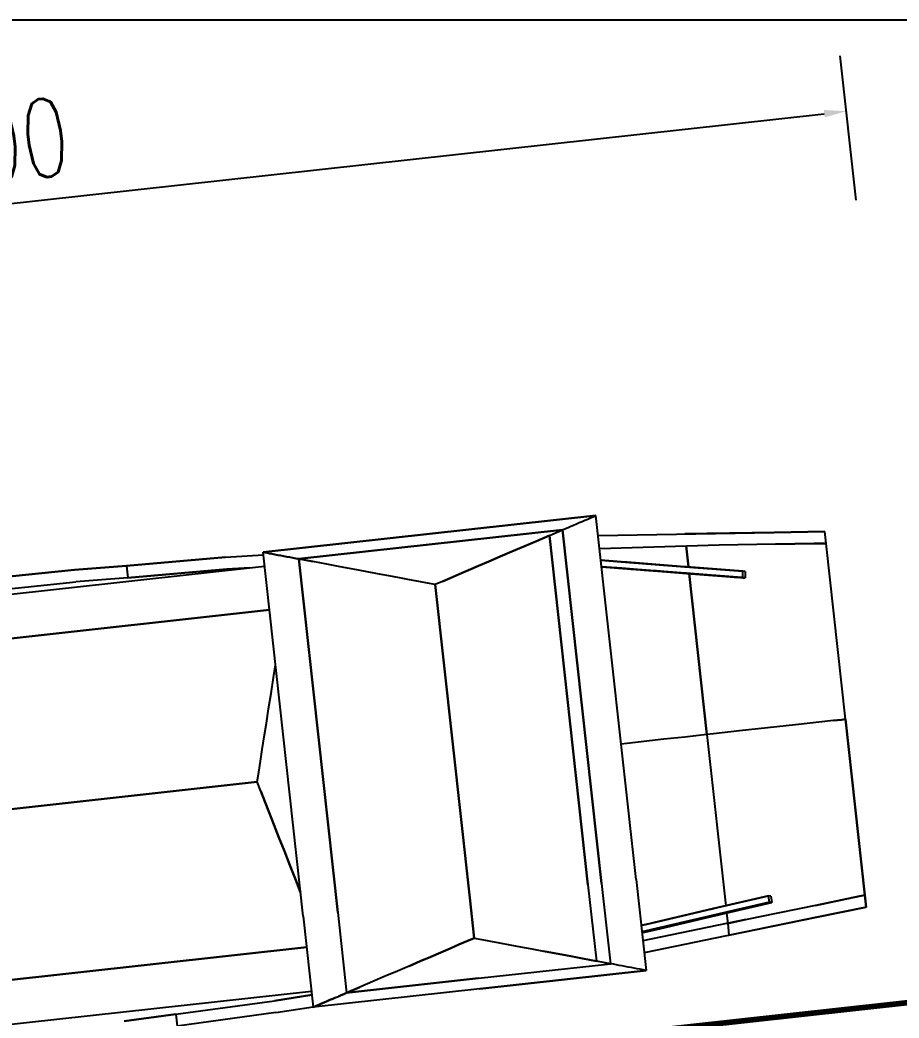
# Model space of a CAD drawing. Header units: millimetres. Extents: x -1003406 to 3312184, y 81337 to 716393.
# Drawn here: x 1414770 to 1422641, y 472666 to 481600 of the extents above; entities that cross this region are included whole.
import ezdxf

# ---------------------------------------------------------------- set-up
doc = ezdxf.new("R2010")
doc.units = ezdxf.units.MM
doc.header["$LTSCALE"] = 10
doc.layers.get('0').update_dxf_attribs({"linetype": 'CONTINUOUS'})
doc.layers.get('Defpoints').update_dxf_attribs({"linetype": 'CONTINUOUS'})
for name, color, linetype in [('sk-打印', 7, 'CONTINUOUS'), ('W-_ANTICOLLISION防撞措施', 192, 'CONTINUOUS'), ('W-bridge approach引桥', 4, 'CONTINUOUS'), ('配筋率', 61, 'CONTINUOUS')]:
    doc.layers.add(name, color=color, linetype=linetype)
doc.styles.add('STANDARD_T3', font='simplex.shx', dxfattribs={"width": 0.7, "bigfont": 'gbcbig.shx'})
doc.dimstyles.new('W&&200', dxfattribs={"dimtxt": 700, "dimasz": 200, "dimexe": 500, "dimexo": 600, "dimgap": 200, "dimtad": 1, "dimdec": 0, "dimzin": 0, "dimdsep": 46, "dimtxsty": 'STANDARD_T3', "dimcen": 0.09, "dimclrd": 1, "dimclre": 1, "dimclrt": 7, "dimazin": 2, "dimtfac": 1, "dimtdec": 0, "dimtix": 1, "dimtmove": 2, "dimatfit": 3, "dimfxl": 100, "dimtolj": 1, "dimtzin": 0, "dimarcsym": 0})

# ---------------------------------------------------------------- blocks, each defined once
blk = doc.blocks.new('*D904')
at = {"layer": 'Defpoints', "color": 0, "transparency": 16777216}
for p in [(1424579.4, 479875.8), (1406394.9, 477869), (1423066.1, 472666.3)]:
    blk.add_point(p, dxfattribs=at)
at = {"layer": 'W-bridge approach引桥', "color": 1, "lineweight": -2, "transparency": 16777216}
for p, q in [((1423784.2, 479788), (1425076.4, 479930.6)), ((1425325.3, 473116.8), (1424601.3, 479677)), ((1424552, 472830.3), (1425844.2, 472972.9))]:
    blk.add_line(p, q, dxfattribs=at)
at = {"layer": 'W-bridge approach引桥', "color": 1, "transparency": 16777216}
for points in [[(1424634.5, 479680.6), (1424568.2, 479673.3), (1424579.4, 479875.8)], [(1425358.4, 473120.5), (1425292.1, 473113.1), (1425347.2, 472918)]]:
    blk.add_solid(points, dxfattribs=at)
at = {"layer": 'W-bridge approach引桥', "color": 7, "transparency": 16777216, "insert": (1425510, 476457.2), "char_height": 700, "attachment_point": 5, "rotation": 276.29735, "style": 'STANDARD_T3'}
blk.add_mtext('\\A1;7000', dxfattribs=at)
blk = doc.blocks.new('*D910')
at = {"layer": 'Defpoints', "color": 0, "transparency": 16777216}
for p in [(1422170.4, 480783.3), (1406394.9, 477869), (1423066.1, 472666.3)]:
    blk.add_point(p, dxfattribs=at)
at = {"layer": 'W-bridge approach引桥', "color": 1, "lineweight": -2, "transparency": 16777216}
for p, q in [((1422258.1, 479988.1), (1422115.5, 481280.3)), ((1406465.7, 479050.2), (1421971.6, 480761.3)), ((1406329, 478465.4), (1406212.1, 479525.3))]:
    blk.add_line(p, q, dxfattribs=at)
at = {"layer": 'W-bridge approach引桥', "color": 1, "transparency": 16777216}
for points in [[(1421967.9, 480794.5), (1421975.3, 480728.2), (1422170.4, 480783.3)], [(1406462.1, 479083.3), (1406469.4, 479017.1), (1406266.9, 479028.3)]]:
    blk.add_solid(points, dxfattribs=at)
at = {"layer": 'W-bridge approach引桥', "color": 7, "transparency": 16777216, "insert": (1414158.3, 480452.5), "char_height": 700, "attachment_point": 5, "rotation": 6.29735, "style": 'STANDARD_T3'}
blk.add_mtext('\\A1;16000', dxfattribs=at)
blk = doc.blocks.new('$matou$00000062')
at = {"color": 0, "linetype": 'Continuous'}
for p, q in [((-1713.5, 991.1), (-1713.5, -2415)), ((-1713.5, 991.1), (-1713.5, -2415)), ((-1355.5, 991.1), (-1355.5, -2415)), ((-1355.5, 991.1), (-1355.5, -2415)), ((-1355.5, -2415), (-1355.5, 991.1)), ((18.1, -2143.5), (18.1, 991.1)), ((18.1, 991.1), (18.1, -2143.5)), ((1391.7, 991.1), (1391.7, -2415)), ((1391.7, -2415), (1391.7, 991.1)), ((1391.7, 991.1), (1391.7, -2415)), ((1749.8, 991.1), (1749.8, -2415)), ((1749.8, 991.1), (1749.8, -2415)), ((1796, -0.2), (1790.2, -763.7)), ((1796, -0.2), (1790.2, -763.7)), ((1893.2, -0.2), (1887.4, -764.6)), ((1887.4, -764.6), (1893.2, -0.2)), ((-1790.2, -763.7), (-1777.9, -1217.8)), ((-1777.9, -1217.8), (-1790.2, -763.7)), ((1777.8, -1217.8), (1790.2, -763.7)), ((1777.8, -1217.8), (1790.2, -763.7)), ((1875.1, -1217.8), (1887.4, -764.6)), ((1887.4, -764.6), (1875.1, -1217.8)), ((-1777.9, -1217.8), (-1875.1, -1217.8)), ((-1777.9, -1217.8), (-1875.1, -1217.8)), ((-1855.4, -2085.6), (-1875.1, -1217.8)), ((-1855.4, -2085.6), (-1875.1, -1217.8)), ((-1777.9, -1217.8), (-1758.3, -2083.9)), ((-1777.9, -1217.8), (-1758.3, -2083.9)), ((1758.3, -2083.9), (1777.8, -1217.8)), ((1777.8, -1217.8), (1758.3, -2083.9)), ((1875.1, -1217.8), (1777.8, -1217.8)), ((1875.1, -1217.8), (1777.8, -1217.8)), ((1875.1, -1217.8), (1855.4, -2085.6)), ((1855.4, -2085.6), (1875.1, -1217.8)), ((-1855.4, -2085.6), (-1841.5, -2415)), ((-1855.4, -2085.6), (-1841.5, -2415)), ((-1744.2, -2415), (-1758.3, -2083.9)), ((-1758.3, -2083.9), (-1744.2, -2415)), ((1758.3, -2083.9), (1749.8, -2083.7)), ((1758.3, -2083.9), (1749.8, -2083.7)), ((1749.8, -2284.4), (1758.3, -2083.9)), ((1749.8, -2284.4), (1758.3, -2083.9)), ((1855.4, -2085.6), (1841.5, -2415)), ((1855.4, -2085.6), (1841.5, -2415)), ((-145.7, -2191.5), (-59.8, -2166.3)), ((-59.8, -2166.3), (-145.7, -2191.5)), ((-59.8, -2166.3), (18.1, -2143.5)), ((-59.8, -2166.3), (18.1, -2143.5)), ((18.1, -2146), (18.1, -2141)), ((18.1, -2143.5), (96.1, -2166.3)), ((18.1, -2143.5), (96.1, -2166.3)), ((96.1, -2166.3), (181.9, -2191.5)), ((96.1, -2166.3), (181.9, -2191.5)), ((-447.6, -2279.8), (-340, -2248.3)), ((-340, -2248.3), (-447.6, -2279.8)), ((-340, -2248.3), (-239.2, -2218.8)), ((-239.2, -2218.8), (-340, -2248.3)), ((-239.2, -2218.8), (-145.7, -2191.5)), ((-145.7, -2191.5), (-239.2, -2218.8)), ((181.9, -2191.5), (275.4, -2218.8)), ((181.9, -2191.5), (275.4, -2218.8)), ((275.4, -2218.8), (376.2, -2248.3)), ((275.4, -2218.8), (376.2, -2248.3)), ((376.2, -2248.3), (483.8, -2279.8)), ((376.2, -2248.3), (483.8, -2279.8)), ((-681.7, -2348.3), (-561.7, -2313.2)), ((-561.7, -2313.2), (-681.7, -2348.3)), ((-561.7, -2313.2), (-447.6, -2279.8)), ((-447.6, -2279.8), (-561.7, -2313.2)), ((483.8, -2279.8), (597.9, -2313.2)), ((483.8, -2279.8), (597.9, -2313.2)), ((597.9, -2313.2), (718, -2348.3)), ((597.9, -2313.2), (718, -2348.3)), ((-1844.1, -3874), (-1844.1, -2415)), ((-1844.1, -3874), (-1844.1, -2415)), ((-1844.1, -2415), (-1837.2, -2439.5)), ((-1837.2, -2439.5), (-1844.1, -2415)), ((-1104, -2415), (-1844.1, -2415)), ((-1104, -2415), (-1844.1, -2415)), ((-1104, -2415), (1862.1, -2415)), ((-1104, -2415), (1862.1, -2415)), ((-909.7, -2415), (-807.4, -2385.1)), ((-807.4, -2385.1), (-909.7, -2415)), ((-807.4, -2385.1), (-681.7, -2348.3)), ((-681.7, -2348.3), (-807.4, -2385.1)), ((718, -2348.3), (843.6, -2385.1)), ((718, -2348.3), (843.6, -2385.1)), ((843.6, -2385.1), (945.9, -2415)), ((843.6, -2385.1), (945.9, -2415)), ((1862.1, -2415), (1855.2, -2439.5)), ((1855.2, -2439.5), (1862.1, -2415)), ((1862.1, -2415), (1862.1, -5333)), ((1862.1, -5333), (1862.1, -2415)), ((-1837.2, -2439.5), (-1830.1, -2464.3)), ((-1830.1, -2464.3), (-1837.2, -2439.5)), ((-1830.1, -2464.3), (-1823, -2489.4)), ((-1823, -2489.4), (-1830.1, -2464.3)), ((-1823, -2489.4), (-1815.9, -2514.8)), ((-1815.9, -2514.8), (-1823, -2489.4)), ((1841, -2489.4), (1833.9, -2514.8)), ((1833.9, -2514.8), (1841, -2489.4)), ((1848.2, -2464.3), (1841, -2489.4)), ((1841, -2489.4), (1848.2, -2464.3)), ((1848.2, -2464.3), (1855.2, -2439.5)), ((1848.2, -2464.3), (1855.2, -2439.5)), ((-1815.9, -2514.8), (-1808.6, -2540.3)), ((-1808.6, -2540.3), (-1815.9, -2514.8)), ((-1808.6, -2540.3), (-1801.4, -2565.8)), ((-1801.4, -2565.8), (-1808.6, -2540.3)), ((-1801.4, -2565.8), (-1794.2, -2591.4)), ((-1794.2, -2591.4), (-1801.4, -2565.8)), ((1819.4, -2565.8), (1812.2, -2591.4)), ((1812.2, -2591.4), (1819.4, -2565.8)), ((1826.7, -2540.3), (1819.4, -2565.8)), ((1819.4, -2565.8), (1826.7, -2540.3)), ((1833.9, -2514.8), (1826.7, -2540.3)), ((1826.7, -2540.3), (1833.9, -2514.8)), ((-1794.2, -2591.4), (-1787, -2616.9)), ((-1787, -2616.9), (-1794.2, -2591.4)), ((-1787, -2616.9), (-1779.8, -2642.3)), ((-1787, -2616.9), (-1779.8, -2642.3)), ((-1779.8, -2642.3), (-1772.7, -2667.4)), ((-1772.7, -2667.4), (-1779.8, -2642.3)), ((-1772.7, -2667.4), (-1765.7, -2692.2)), ((-1765.7, -2692.2), (-1772.7, -2667.4)), ((1790.7, -2667.4), (1783.7, -2692.2)), ((1783.7, -2692.2), (1790.7, -2667.4)), ((1797.8, -2642.3), (1790.7, -2667.4)), ((1790.7, -2667.4), (1797.8, -2642.3)), ((1805, -2616.9), (1797.8, -2642.3)), ((1797.8, -2642.3), (1805, -2616.9)), ((1812.2, -2591.4), (1805, -2616.9)), ((1805, -2616.9), (1812.2, -2591.4)), ((-1765.7, -2692.2), (-1758.7, -2716.7)), ((-1758.7, -2716.7), (-1765.7, -2692.2)), ((-1758.7, -3874), (-1758.7, -2716.7)), ((-1758.7, -2716.7), (-1758.7, -3874)), ((-1104, -2716.7), (-1758.7, -2716.7)), ((-1104, -2716.7), (-1758.7, -2716.7)), ((-1724.7, -2837), (-1758.7, -2716.7)), ((-1104, -2716.7), (-1758.7, -2716.7)), ((-1758.7, -2716.7), (-1724.7, -2837)), ((-1758.7, -2716.7), (-1758.7, -3874)), ((-1104, -2716.7), (1776.8, -2716.7)), ((1776.8, -2716.7), (-1104, -2716.7)), ((-1104, -2716.7), (1776.8, -2716.7)), ((1776.8, -2716.7), (1742.7, -2837)), ((1742.7, -2837), (1776.8, -2716.7)), ((1783.7, -2692.2), (1776.8, -2716.7)), ((1776.8, -2716.7), (1783.7, -2692.2)), ((1776.8, -2716.7), (1776.8, -5031.3)), ((1776.8, -5031.3), (1776.8, -2716.7)), ((1776.8, -2716.7), (1776.8, -5031.3)), ((-1691.5, -2954.4), (-1724.7, -2837)), ((-1691.5, -2954.4), (-1724.7, -2837)), ((1709.5, -2954.4), (1742.7, -2837)), ((1709.5, -2954.4), (1742.7, -2837)), ((-1659.3, -3068.4), (-1691.5, -2954.4)), ((-1659.3, -3068.4), (-1691.5, -2954.4)), ((1677.3, -3068.4), (1709.5, -2954.4)), ((1677.3, -3068.4), (1709.5, -2954.4)), ((-1628.1, -3178.5), (-1659.3, -3068.4)), ((-1628.1, -3178.5), (-1659.3, -3068.4)), ((1646.1, -3178.5), (1677.3, -3068.4)), ((1646.1, -3178.5), (1677.3, -3068.4)), ((-1598.2, -3284.3), (-1628.1, -3178.5)), ((-1598.2, -3284.3), (-1628.1, -3178.5)), ((1616.2, -3284.3), (1646.1, -3178.5)), ((1616.2, -3284.3), (1646.1, -3178.5)), ((-1569.6, -3385.5), (-1598.2, -3284.3)), ((-1598.2, -3284.3), (-1569.6, -3385.5)), ((1587.6, -3385.5), (1616.2, -3284.3)), ((1587.6, -3385.5), (1616.2, -3284.3)), ((-1542.4, -3481.6), (-1569.6, -3385.5)), ((-1569.6, -3385.5), (-1542.4, -3481.6)), ((1560.4, -3481.6), (1587.6, -3385.5)), ((1560.4, -3481.6), (1587.6, -3385.5)), ((-1516.7, -3572.3), (-1542.4, -3481.6)), ((-1542.4, -3481.6), (-1516.7, -3572.3)), ((1534.7, -3572.3), (1560.4, -3481.6)), ((1534.7, -3572.3), (1560.4, -3481.6)), ((-1492.7, -3657.2), (-1516.7, -3572.3)), ((-1516.7, -3572.3), (-1492.7, -3657.2)), ((1510.7, -3657.2), (1534.7, -3572.3)), ((1510.7, -3657.2), (1534.7, -3572.3)), ((-1470.4, -3735.9), (-1492.7, -3657.2)), ((-1492.7, -3657.2), (-1470.4, -3735.9)), ((1488.4, -3735.9), (1510.7, -3657.2)), ((1488.4, -3735.9), (1510.7, -3657.2)), ((-1450, -3808.3), (-1470.4, -3735.9)), ((-1470.4, -3735.9), (-1450, -3808.3)), ((1468, -3808.3), (1488.4, -3735.9)), ((1468, -3808.3), (1488.4, -3735.9)), ((-1844.1, -3874), (-1844.1, -5333)), ((-1844.1, -5333), (-1844.1, -3874)), ((-1758.7, -3874), (-1758.7, -5031.3)), ((-1758.7, -3874), (-1758.7, -5031.3)), ((-1758.7, -3874), (-1758.7, -5031.3)), ((-1431.4, -3874), (-1450, -3808.3)), ((-1450, -3808.3), (-1431.4, -3874)), ((-1431.4, -3874), (-1450, -3939.7)), ((-1431.4, -3874), (-1450, -3939.7)), ((-1104, -3874), (-1431.4, -3874)), ((-1431.4, -3874), (-1104, -3874)), ((1449.4, -3874), (-1104, -3874)), ((-1104, -3874), (1449.4, -3874)), ((1449.4, -3874), (1468, -3808.3)), ((1449.4, -3874), (1468, -3808.3)), ((1449.4, -3877.9), (1449.4, -3870.1)), ((1468, -3939.7), (1449.4, -3874)), ((1468, -3939.7), (1449.4, -3874)), ((-1450, -3939.7), (-1470.4, -4012)), ((-1450, -3939.7), (-1470.4, -4012)), ((1488.4, -4012), (1468, -3939.7)), ((1468, -3939.7), (1488.4, -4012)), ((-1470.4, -4012), (-1492.7, -4090.8)), ((-1470.4, -4012), (-1492.7, -4090.8)), ((1510.7, -4090.8), (1488.4, -4012)), ((1488.4, -4012), (1510.7, -4090.8)), ((-1492.7, -4090.8), (-1516.7, -4175.7)), ((-1492.7, -4090.8), (-1516.7, -4175.7)), ((1534.7, -4175.7), (1510.7, -4090.8)), ((1510.7, -4090.8), (1534.7, -4175.7)), ((-1516.7, -4175.7), (-1542.4, -4266.4)), ((-1516.7, -4175.7), (-1542.4, -4266.4)), ((1560.4, -4266.4), (1534.7, -4175.7)), ((1534.7, -4175.7), (1560.4, -4266.4)), ((-1542.4, -4266.4), (-1569.6, -4362.5)), ((-1542.4, -4266.4), (-1569.6, -4362.5)), ((1587.6, -4362.5), (1560.4, -4266.4)), ((1560.4, -4266.4), (1587.6, -4362.5)), ((-1569.6, -4362.5), (-1598.2, -4463.6)), ((-1569.6, -4362.5), (-1598.2, -4463.6)), ((1616.2, -4463.6), (1587.6, -4362.5)), ((1587.6, -4362.5), (1616.2, -4463.6)), ((-1598.2, -4463.6), (-1628.1, -4569.5)), ((-1628.1, -4569.5), (-1598.2, -4463.6)), ((1646.1, -4569.5), (1616.2, -4463.6)), ((1616.2, -4463.6), (1646.1, -4569.5)), ((-1659.3, -4679.6), (-1628.1, -4569.5)), ((-1628.1, -4569.5), (-1659.3, -4679.6)), ((1677.3, -4679.6), (1646.1, -4569.5)), ((1646.1, -4569.5), (1677.3, -4679.6)), ((-1691.5, -4793.6), (-1659.3, -4679.6)), ((-1659.3, -4679.6), (-1691.5, -4793.6)), ((1677.3, -4679.6), (1709.5, -4793.6)), ((1709.5, -4793.6), (1677.3, -4679.6)), ((-1691.5, -4793.6), (-1724.7, -4910.9)), ((-1724.7, -4910.9), (-1691.5, -4793.6)), ((1709.5, -4793.6), (1742.7, -4910.9)), ((1742.7, -4910.9), (1709.5, -4793.6)), ((-1758.7, -5031.3), (-1724.7, -4910.9)), ((-1758.7, -5031.3), (-1724.7, -4910.9)), ((-1104, -4910.9), (-1724.7, -4910.9)), ((-1104, -4910.9), (-1724.7, -4910.9)), ((-1104, -4910.9), (1742.7, -4910.9)), ((1742.7, -4910.9), (-1104, -4910.9)), ((1742.7, -4910.9), (1776.8, -5031.3)), ((1742.7, -4910.9), (1776.8, -5031.3)), ((-1779.8, -5105.7), (-1772.7, -5080.6)), ((-1779.8, -5105.7), (-1772.7, -5080.6)), ((-1772.7, -5080.6), (-1765.7, -5055.7)), ((-1772.7, -5080.6), (-1765.7, -5055.7)), ((-1765.7, -5055.7), (-1758.7, -5031.3)), ((-1765.7, -5055.7), (-1758.7, -5031.3)), ((-1104, -5031.3), (-1758.7, -5031.3)), ((-1104, -5031.3), (-1758.7, -5031.3)), ((-1104, -5031.3), (-1758.7, -5031.3)), ((-1104, -5031.3), (1776.8, -5031.3)), ((-1104, -5031.3), (1776.8, -5031.3)), ((1776.8, -5031.3), (-1104, -5031.3)), ((1776.8, -5031.3), (1783.7, -5055.7)), ((1776.8, -5031.3), (1783.7, -5055.7)), ((1783.7, -5055.7), (1790.7, -5080.6)), ((1783.7, -5055.7), (1790.7, -5080.6)), ((1790.7, -5080.6), (1797.8, -5105.7)), ((1790.7, -5080.6), (1797.8, -5105.7)), ((-1801.4, -5182.1), (-1794.2, -5156.5)), ((-1801.4, -5182.1), (-1794.2, -5156.5)), ((-1794.2, -5156.5), (-1787, -5131.1)), ((-1794.2, -5156.5), (-1787, -5131.1)), ((-1787, -5131.1), (-1779.8, -5105.7)), ((-1787, -5131.1), (-1779.8, -5105.7)), ((1797.8, -5105.7), (1805, -5131.1)), ((1797.8, -5105.7), (1805, -5131.1)), ((1805, -5131.1), (1812.2, -5156.5)), ((1805, -5131.1), (1812.2, -5156.5)), ((1812.2, -5156.5), (1819.4, -5182.1)), ((1812.2, -5156.5), (1819.4, -5182.1)), ((-1823, -5258.5), (-1815.9, -5233.2)), ((-1823, -5258.5), (-1815.9, -5233.2)), ((-1815.9, -5233.2), (-1808.6, -5207.7)), ((-1815.9, -5233.2), (-1808.6, -5207.7)), ((-1808.6, -5207.7), (-1801.4, -5182.1)), ((-1808.6, -5207.7), (-1801.4, -5182.1)), ((1819.4, -5182.1), (1826.7, -5207.7)), ((1819.4, -5182.1), (1826.7, -5207.7)), ((1826.7, -5207.7), (1833.9, -5233.2)), ((1826.7, -5207.7), (1833.9, -5233.2)), ((1833.9, -5233.2), (1841, -5258.5)), ((1833.9, -5233.2), (1841, -5258.5)), ((-1844.1, -5333), (-1837.2, -5308.5)), ((-1844.1, -5333), (-1837.2, -5308.5)), ((-1104, -5333), (-1844.1, -5333)), ((-1104, -5333), (-1844.1, -5333)), ((-1837.2, -5308.5), (-1830.1, -5283.7)), ((-1837.2, -5308.5), (-1830.1, -5283.7)), ((-1830.1, -5283.7), (-1823, -5258.5)), ((-1830.1, -5283.7), (-1823, -5258.5)), ((-1567.6, -6861.8), (-1700, -5333)), ((-1524.4, -6245.6), (-1603.4, -5333)), ((-1537.8, -5333), (-1526.2, -5437)), ((-1537.8, -5333), (-1520.4, -5489.5)), ((-1537.8, -5333), (-1526.2, -5437)), ((-1494.5, -5718.2), (-1537.4, -5333)), ((-1518.6, -5501.2), (-1537.4, -5333)), ((-1537.4, -5333), (-1527.4, -5422.5)), ((-1527.4, -5422.5), (-1537.4, -5333)), ((-1527.4, -5422.5), (-1536.3, -5333)), ((-1527.4, -5422.5), (-1536.3, -5333)), ((-1536, -5333), (-1525.8, -5435.1)), ((-1525.8, -5435.1), (-1536, -5333)), ((-1532.9, -5333), (-1522.4, -5417.9)), ((-1532.9, -5333), (-1522.4, -5417.9)), ((-1532.6, -5333), (-1523.7, -5404.3)), ((-1523.7, -5404.3), (-1532.6, -5333)), ((-1531.7, -5333), (-1523.7, -5404.3)), ((-1531.7, -5333), (-1523.7, -5404.3)), ((-1531.2, -5333), (-1516.2, -5468.4)), ((-1404.9, -6467.6), (-1531.2, -5333)), ((-1531.2, -5333), (-1459.9, -5974)), ((-1478, -5333), (-1463.4, -5464.5)), ((-1478, -5333), (-1469.2, -5412.1)), ((-1469.2, -5412.1), (-1478, -5333)), ((-1478, -5333), (-1469.2, -5412.1)), ((-1104, -5333), (1862.1, -5333)), ((-1104, -5333), (1862.1, -5333)), ((0, -5382.1), (0, -5333)), ((0, -5382.1), (0, -5333)), ((1444.7, -5333), (1402.3, -5573.6)), ((1444.8, -5333), (1406, -5553.3)), ((1444.7, -5333), (1411.5, -5521.4)), ((1444.7, -5333), (1411.5, -5521.4)), ((1444.8, -5333), (1411.8, -5519.6)), ((1411.8, -5519.6), (1444.8, -5333)), ((1412.7, -5515.4), (1444.8, -5333)), ((1444.7, -5333), (1414, -5507.1)), ((1414, -5507.1), (1444.7, -5333)), ((1414, -5507.1), (1444.7, -5333)), ((1414, -5507.1), (1444.7, -5333)), ((1414.5, -5504.4), (1444.7, -5333)), ((1444.8, -5333), (1414.8, -5503)), ((1444.8, -5333), (1414.8, -5503)), ((1444.8, -5333), (1415.2, -5501.2)), ((1415.2, -5501.2), (1444.8, -5333)), ((1444.8, -5333), (1416.8, -5491.7)), ((1444.8, -5333), (1417.2, -5489.5)), ((1444.8, -5333), (1417.2, -5489.5)), ((1444.8, -5333), (1417.2, -5489.5)), ((1417.2, -5489.5), (1444.8, -5333)), ((1498.4, -5333), (1467.6, -5507.4)), ((1467.6, -5507.4), (1498.4, -5333)), ((1700, -5333), (1567.6, -6861.8)), ((1841, -5258.5), (1848.2, -5283.7)), ((1841, -5258.5), (1848.2, -5283.7)), ((1848.2, -5283.7), (1855.2, -5308.5)), ((1855.2, -5308.5), (1848.2, -5283.7)), ((1855.2, -5308.5), (1862.1, -5333)), ((1855.2, -5308.5), (1862.1, -5333)), ((-1463.4, -5464.5), (-1469.2, -5412.1)), ((-1463.4, -5464.5), (-1469.2, -5412.1)), ((-1469.2, -5412.1), (-1406.3, -5977.2)), ((0, -5708.7), (0, -5382.1)), ((0, -5708.7), (0, -5382.1)), ((-1518.6, -5501.2), (-1527.4, -5422.5)), ((-1526.6, -5439.2), (-1526.2, -5437)), ((-1526.6, -5439.2), (-1526.2, -5437)), ((-1520.4, -5489.5), (-1526.2, -5437)), ((-1525.8, -5435.1), (-1522.4, -5417.9)), ((-1525.8, -5435.1), (-1522.4, -5417.9)), ((-1520.4, -5489.5), (-1520.8, -5491.6)), ((-1520.4, -5489.5), (-1520.8, -5491.6)), ((-1520.4, -5489.5), (-1469.1, -5949.7)), ((-1520.4, -5489.5), (-1469.1, -5949.7)), ((-1516.5, -5470.3), (-1520, -5487.6)), ((-1516.5, -5470.3), (-1520, -5487.6)), ((-1520, -5487.6), (-1514.8, -5487.2)), ((-1514.8, -5487.2), (-1520, -5487.6)), ((-1520, -5487.6), (-1494, -5696.6)), ((-1494, -5696.6), (-1520, -5487.6)), ((-1494, -5696.6), (-1516.5, -5470.3)), ((-1516.5, -5470.3), (-1494, -5696.6)), ((-1516.2, -5468.4), (-1464.9, -5928.7)), ((-1404.9, -6467.6), (-1516.2, -5468.4)), ((-1464.9, -5928.7), (-1516.2, -5468.4)), ((-1515, -5482.9), (-1492.5, -5708.6)), ((-1492.5, -5708.6), (-1515, -5482.9)), ((-1515, -5482.9), (-1457.9, -5995.6)), ((-1515, -5482.9), (-1409.6, -6429.6)), ((-1406.3, -5977.2), (-1466.6, -5435.7)), ((-1352.1, -6463.7), (-1463.4, -5464.5)), ((-1518.6, -5501.2), (-1492.7, -5709.6)), ((-1518.6, -5501.2), (-1492.7, -5709.6)), ((-1470.3, -5935.2), (-1518.6, -5501.2)), ((-1470.3, -5935.2), (-1518.6, -5501.2)), ((1231, -6546.3), (1406, -5553.3)), ((1403.4, -5567.7), (1313.6, -6077.2)), ((1402.3, -5573.6), (1321.7, -6031)), ((1402.3, -5573.6), (1321.7, -6031)), ((1324.2, -6016.6), (1410.7, -5525.9)), ((1403.4, -5567.7), (1327.4, -5999)), ((1403.4, -5567.7), (1327.4, -5999)), ((1403.4, -5567.7), (1363.9, -5791.7)), ((1363.9, -5791.7), (1403.4, -5567.7)), ((1366, -5779.8), (1405.7, -5555.1)), ((1405.7, -5555.1), (1366, -5779.8)), ((1402.6, -5571.7), (1366, -5779.8)), ((1366, -5779.8), (1402.6, -5571.7)), ((1467.5, -5507.9), (1377.8, -6016.9)), ((1377.8, -6016.9), (1465.2, -5520.9)), ((1377.8, -6016.9), (1458.4, -5559.5)), ((1377.8, -6016.9), (1458.4, -5559.5)), ((1400.3, -5585.2), (1414, -5507.1)), ((1402.3, -5573.6), (1401.9, -5575.6)), ((1402.3, -5573.6), (1401.9, -5575.6)), ((1402.3, -5573.6), (1411.5, -5521.4)), ((1405.7, -5555.1), (1402.6, -5571.7)), ((1405.7, -5555.1), (1402.6, -5571.7)), ((1402.6, -5571.7), (1402.7, -5571.8)), ((1402.7, -5571.8), (1402.6, -5571.7)), ((1408.6, -5538.5), (1415.2, -5501.2)), ((1408.6, -5538.5), (1415.2, -5501.2)), ((1411.1, -5523.5), (1411.5, -5521.4)), ((1411.1, -5523.5), (1411.5, -5521.4)), ((1411.8, -5519.6), (1414.8, -5503)), ((1411.8, -5519.6), (1414.8, -5503)), ((1458.4, -5559.5), (1467.6, -5507.4)), ((1458.4, -5559.5), (1467.6, -5507.4)), ((1324.2, -6016.6), (1400.3, -5585.2)), ((1324.2, -6016.6), (1400.3, -5585.2)), ((1324.5, -6015.3), (1400.3, -5585.2)), ((1400.3, -5585.2), (1363.7, -5792.6)), ((1400.3, -5585.2), (1363.7, -5792.6)), ((-1494, -5696.6), (-1492.7, -5709.6)), ((-1470.3, -5935.2), (-1492.7, -5709.6)), ((-1470.3, -5935.2), (-1492.7, -5709.6)), ((-1489.9, -5708.4), (-1492.5, -5708.6)), ((-1466.6, -5917), (-1492.5, -5708.6)), ((-1466.6, -5917), (-1492.5, -5708.6)), ((-1491.3, -5721.5), (-1492.5, -5708.6)), ((-1491.3, -5721.5), (-1465.3, -5930.5)), ((-1491.3, -5721.5), (-1465.3, -5930.5)), ((-1491.3, -5721.5), (-1468.7, -5947.8)), ((-1468.7, -5947.8), (-1491.3, -5721.5)), ((0, -5891.6), (0, -5708.7)), ((0, -5891.6), (0, -5708.7)), ((1380.3, -5699), (1325.4, -6010.7)), ((1325.4, -6010.7), (1380.3, -5699)), ((1361.7, -5804.5), (1322, -6029.2)), ((1322, -6029.2), (1361.7, -5804.5)), ((1324.2, -6016.6), (1363.7, -5792.6)), ((1324.2, -6016.6), (1363.7, -5792.6)), ((1361.7, -5804.5), (1325, -6012.5)), ((1361.7, -5804.5), (1325, -6012.5)), ((1327.4, -5999), (1363.9, -5791.7)), ((1327.4, -5999), (1363.9, -5791.7)), ((1361.7, -5804.5), (1363.9, -5791.7)), ((1366, -5779.8), (1363.7, -5792.6)), ((1364, -5791.7), (1363.9, -5791.7)), ((0, -6084.8), (0, -5891.6)), ((0, -6084.8), (0, -5891.6)), ((-1461.5, -6013.8), (-1470.3, -5935.2)), ((-1469.5, -5951.7), (-1469.1, -5949.7)), ((-1469.1, -5949.7), (-1469.5, -5951.7)), ((-1469.1, -5949.7), (-1409.1, -6488.6)), ((-1468.7, -5947.8), (-1465.3, -5930.5)), ((-1468.7, -5947.8), (-1465.3, -5930.5)), ((-1461.9, -5955.8), (-1459.1, -5981.1)), ((-1459.1, -5981.1), (-1461.9, -5955.8)), ((-1404.9, -6467.6), (-1459.1, -5981.1)), ((-1459.1, -5981.1), (-1404.9, -6467.6)), ((-1404.9, -6467.6), (-1459.1, -5981.1)), ((-1406.3, -5977.2), (-1408.7, -5955.5)), ((-1408.7, -5955.5), (-1406.3, -5977.2)), ((-1406.3, -5977.2), (-1352.1, -6463.7)), ((-1352.1, -6463.7), (-1406.3, -5977.2)), ((-1352.1, -6463.7), (-1406.3, -5977.2)), ((-1406.3, -5977.2), (-1352.1, -6463.7)), ((-1463.3, -6002.1), (-1463.7, -6004.2)), ((-1463.3, -6002.1), (-1463.7, -6004.2)), ((-1462.9, -6000.3), (-1459.4, -5983)), ((-1459.4, -5983), (-1462.9, -6000.3)), ((-1462.9, -6000.3), (-1457.8, -5999.9)), ((-1457.8, -5999.9), (-1462.9, -6000.3)), ((-1462.9, -6000.3), (-1436.9, -6209.3)), ((-1436.9, -6209.3), (-1462.9, -6000.3)), ((-1413.2, -6447.9), (-1461.5, -6013.8)), ((-1461.5, -6013.8), (-1435.7, -6222.2)), ((-1413.2, -6447.9), (-1461.5, -6013.8)), ((-1435.7, -6222.2), (-1461.5, -6013.8)), ((-1413.2, -6447.9), (-1461.5, -6013.9)), ((-1413.2, -6447.9), (-1461.5, -6013.9)), ((-1413.2, -6447.9), (-1461.5, -6013.9)), ((-1459.4, -5983), (-1436.9, -6209.3)), ((-1436.9, -6209.3), (-1459.4, -5983)), ((-1457.9, -5995.6), (-1409.6, -6429.6)), ((-1409.6, -6429.6), (-1457.9, -5995.6)), ((-1435.5, -6221.2), (-1457.9, -5995.6)), ((-1457.9, -5995.6), (-1435.5, -6221.2)), ((1321.7, -6031), (1227.3, -6566.6)), ((1231, -6546.3), (1325.4, -6010.7)), ((1231, -6546.3), (1325.4, -6010.7)), ((1377.8, -6016.9), (1283.4, -6552.5)), ((1310.5, -6094.8), (1324.2, -6016.6)), ((1310.5, -6094.8), (1324.2, -6016.6)), ((1313.6, -6077.2), (1327.4, -5999)), ((1318.5, -6049.8), (1316.2, -6062.8)), ((1316.2, -6062.8), (1318.5, -6049.8)), ((1321.3, -6033), (1321.7, -6031)), ((1321.7, -6031), (1321.3, -6033)), ((1322, -6029.2), (1325, -6012.5)), ((1322, -6029.2), (1325, -6012.5)), ((1327.4, -5999), (1327.4, -5999)), ((1327.4, -5999), (1327.4, -5999)), ((1368.6, -6069), (1377.8, -6016.9)), ((1377.8, -6016.9), (1368.6, -6069)), ((-1634.9, -6084.8), (-1567.6, -6861.8)), ((-1538.3, -6084.8), (-1634.9, -6084.8)), ((-1538.3, -6084.8), (-1634.9, -6084.8)), ((-1454.1, -6084.8), (-1538.3, -6084.8)), ((-1454.1, -6084.8), (-1538.3, -6084.8)), ((-1533.3, -6142.8), (-1538.3, -6084.8)), ((-1538.3, -6084.8), (-1524.4, -6245.6)), ((-1513.5, -6371), (-1533.3, -6142.8)), ((0, -6084.8), (-1394.3, -6084.8)), ((0, -6084.8), (-1394.3, -6084.8)), ((0, -6142.8), (0, -6084.8)), ((1312.2, -6084.8), (0, -6084.8)), ((0, -6084.8), (1312.2, -6084.8)), ((0, -6142.8), (0, -6084.8)), ((0, -6371), (0, -6142.8)), ((0, -6371), (0, -6142.8)), ((1231, -6546.3), (1316.2, -6062.8)), ((1231, -6546.3), (1316.2, -6062.8)), ((1234.4, -6526.1), (1310.5, -6094.8)), ((1234.4, -6526.1), (1310.5, -6094.8)), ((1234.4, -6526.1), (1310.5, -6094.8)), ((1234.4, -6526.1), (1310.3, -6095.7)), ((1313.6, -6077.2), (1237.6, -6508.6)), ((1313.6, -6077.2), (1237.6, -6508.6)), ((1310.5, -6094.8), (1273.9, -6302.1)), ((1273.9, -6302.1), (1310.5, -6094.8)), ((1274.1, -6301.2), (1313.6, -6077.2)), ((1313.6, -6077.2), (1274.1, -6301.2)), ((1315.8, -6064.6), (1276.2, -6289.3)), ((1276.2, -6289.3), (1315.8, -6064.6)), ((1312.8, -6081.3), (1276.2, -6289.3)), ((1276.2, -6289.3), (1312.8, -6081.3)), ((1368.6, -6069), (1283.4, -6552.5)), ((1283.4, -6552.5), (1368.6, -6069)), ((1312.5, -6083.1), (1312.1, -6085.1)), ((1312.5, -6083.1), (1312.1, -6085.1)), ((1312.8, -6081.3), (1315.8, -6064.6)), ((1315.8, -6064.6), (1312.8, -6081.3)), ((1312.8, -6081.3), (1312.9, -6081.3)), ((1312.9, -6081.3), (1312.8, -6081.3)), ((1538.3, -6084.8), (1365.8, -6084.8)), ((1365.8, -6084.8), (1538.3, -6084.8)), ((1567.6, -6861.8), (1634.9, -6084.8)), ((-1436.9, -6209.3), (-1435.7, -6222.2)), ((-1435.7, -6222.2), (-1413.2, -6447.9)), ((-1413.2, -6447.9), (-1435.7, -6222.2)), ((-1432.8, -6221), (-1435.5, -6221.2)), ((-1435.5, -6221.2), (-1432.8, -6221)), ((-1432.8, -6221), (-1435.5, -6221.2)), ((-1435.5, -6221.2), (-1409.6, -6429.6)), ((-1435.5, -6221.2), (-1409.6, -6429.6)), ((-1434.2, -6234.2), (-1435.5, -6221.2)), ((-1434.2, -6234.2), (-1408.2, -6443.2)), ((-1408.2, -6443.2), (-1434.2, -6234.2)), ((-1434.2, -6234.2), (-1411.7, -6460.5)), ((-1411.7, -6460.5), (-1434.2, -6234.2)), ((1273.9, -6302.1), (1234.4, -6526.1)), ((1234.4, -6526.1), (1273.9, -6302.1)), ((1274.1, -6301.2), (1237.6, -6508.6)), ((1274.1, -6301.2), (1237.6, -6508.6)), ((1271.8, -6314), (1274.1, -6301.2)), ((1276.2, -6289.3), (1273.9, -6302.1)), ((1274.2, -6301.2), (1274.1, -6301.2)), ((1274.1, -6301.2), (1274.2, -6301.2)), ((1274.2, -6301.2), (1274.1, -6301.2)), ((-1471, -6861.8), (-1513.5, -6371)), ((0, -6861.8), (0, -6371)), ((0, -6861.8), (0, -6371)), ((1271.8, -6314), (1232.2, -6538.7)), ((1232.2, -6538.7), (1271.8, -6314)), ((1271.8, -6314), (1235.2, -6522)), ((1235.2, -6522), (1271.8, -6314)), ((-1411.7, -6460.5), (-1408.2, -6443.2)), ((-1411.7, -6460.5), (-1408.2, -6443.2)), ((-1404.9, -6467.6), (-1352.1, -6463.7)), ((-1404.9, -6467.6), (-1352.1, -6463.7)), ((-1356.3, -6484.7), (-1352.1, -6463.7)), ((-1356.3, -6484.7), (-1352.1, -6463.7)), ((-1409.1, -6488.6), (-1404.9, -6467.6)), ((-1404.9, -6467.6), (-1409.1, -6488.6)), ((-1356.3, -6484.7), (-1409.1, -6488.6)), ((-1356.3, -6484.7), (-1409.1, -6488.6)), ((1227.3, -6566.6), (1231, -6546.3)), ((1231, -6546.3), (1227.3, -6566.6)), ((1231, -6546.3), (1283.4, -6552.5)), ((1231, -6546.3), (1283.4, -6552.5)), ((1232.2, -6538.7), (1235.2, -6522)), ((1232.2, -6538.7), (1235.2, -6522)), ((1279.8, -6572.8), (1227.3, -6566.6)), ((1279.8, -6572.8), (1227.3, -6566.6)), ((1279.8, -6572.8), (1283.4, -6552.5)), ((1279.8, -6572.8), (1283.4, -6552.5)), ((-1567.6, -6861.8), (-1529.6, -7300)), ((-1529.6, -7300), (-1567.6, -6861.8)), ((-1442, -7196.5), (-1471, -6861.8)), ((-1471, -6861.8), (-1442, -7196.5)), ((-1442, -7196.5), (-1471, -6861.8)), ((0, -7196.5), (0, -6861.8)), ((0, -7196.5), (0, -6861.8)), ((1471, -6861.8), (1442, -7196.5)), ((1442, -7196.5), (1471, -6861.8)), ((1442, -7196.5), (1471, -6861.8)), ((1529.6, -7300), (1567.6, -6861.8)), ((1567.6, -6861.8), (1529.6, -7300)), ((-1435.9, -7266.7), (-1442, -7196.5)), ((-1442, -7196.5), (-1435.9, -7266.7)), ((-1435.9, -7266.7), (-1442, -7196.5)), ((-1433, -7300), (-1435.9, -7266.7)), ((-1433, -7300), (-1435.9, -7266.7)), ((-1435.9, -7266.7), (-1433, -7300)), ((0, -7266.7), (0, -7196.5)), ((0, -7266.7), (0, -7196.5)), ((0, -7196.5), (0, -7266.7)), ((0, -7266.7), (0, -7196.5)), ((0, -7300), (0, -7266.7)), ((0, -7266.7), (0, -7300)), ((0, -7266.7), (0, -7300)), ((0, -7300), (0, -7266.7)), ((1435.9, -7266.7), (1433, -7300)), ((1433, -7300), (1435.9, -7266.7)), ((1433, -7300), (1435.9, -7266.7)), ((1442, -7196.5), (1435.9, -7266.7)), ((1435.9, -7266.7), (1442, -7196.5)), ((1435.9, -7266.7), (1442, -7196.5)), ((-1433, -7300), (-1529.6, -7300)), ((-1529.6, -7300), (-1433, -7300)), ((-1433, -7300), (0, -7300)), ((0, -7300), (-1433, -7300)), ((0, -7300), (1433, -7300)), ((0, -7300), (1433, -7300)), ((1433, -7300), (1529.6, -7300)), ((1433, -7300), (1529.6, -7300))]:
    blk.add_line(p, q, dxfattribs=at)
blk.add_lwpolyline([(1471, -6861.8), (1513.5, -6371), (1591.6, -5333)], dxfattribs=at)

msp = doc.modelspace()

# ---------------------------------------------------------------- linework, layer by layer
at = {"layer": 'sk-打印'}
msp.add_lwpolyline([(1373244.3, 481600.1), (1462344.3, 481600.1), (1462344.3, 418900.1), (1373244.3, 418900.1)], close=True, dxfattribs=at)
at = {"layer": 'W-_ANTICOLLISION防撞措施', "const_width": 50}
msp.add_lwpolyline([(1406543.9, 477886), (1407317.1, 471104.5), (1423171.2, 472853.9), (1423429, 470518.1), (1407526.3, 468763.2), (1408896.4, 457244), (1424800.7, 458999.1), (1425069.5, 456563.9), (1409166, 454808.8), (1410432.9, 443328.5), (1426336.4, 445083.6), (1426605.1, 442648.3), (1410701.7, 440893.3), (1411568.2, 433041)], dxfattribs=at)

# ---------------------------------------------------------------- block references
at = {"layer": '配筋率', "color": 34, "xscale": 1.105263157894737, "yscale": 1.027397260273973, "rotation": 96.29735263570043}
msp.add_blockref('$matou$00000062', (1414706.8, 474517.7), dxfattribs=at)

# ---------------------------------------------------------------- dimensions: what is measured, and where the dimension line sits
at = {"layer": 'W-bridge approach引桥'}
for base, p1, p2, angle, picture, middle in [((1422170.4, 480783.3), (1406394.9, 477869), (1423066.1, 472666.3), 6.29735, '*D910', (1414158.3, 480452.5)), ((1424579.4, 479875.8), (1423066.1, 472666.3), (1406394.9, 477869), 96.29735, '*D904', (1425510, 476457.2))]:
    dim = msp.add_linear_dim(base=base, p1=p1, p2=p2, angle=angle, dimstyle='W&&200', override={"dimfxl": 800, "dimfxlon": 1}, dxfattribs=at)
    dim.commit()
    dim.dimension.update_dxf_attribs({"geometry": picture, "text_midpoint": middle})

doc.saveas('drawing.dxf')
